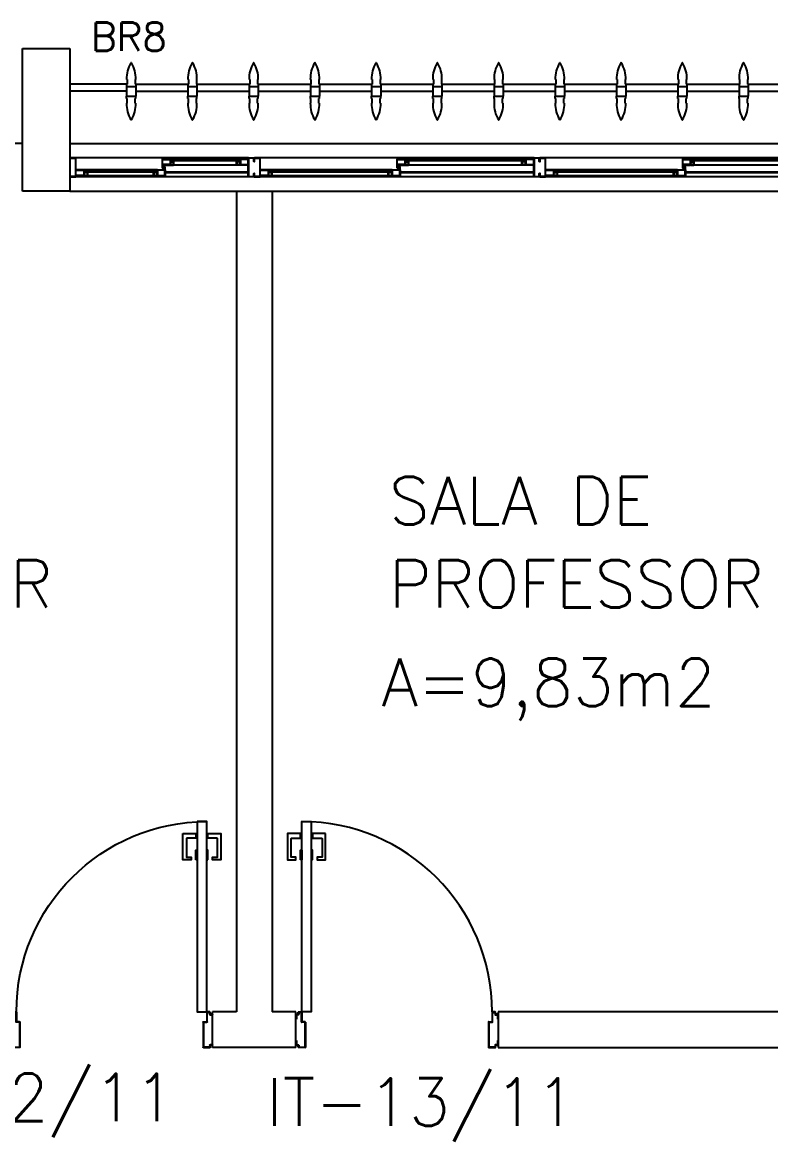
# Model space of a CAD drawing. Header units: millimetres. Extents: x 2686 to 2939, y 1294 to 1441.
# Drawn here: x 2700.921 to 2704.067, y 1433.98 to 1438.684 of the extents above; entities that cross this region are included whole.
import ezdxf

# ---------------------------------------------------------------- set-up
doc = ezdxf.new("R2010")
doc.units = ezdxf.units.MM
doc.linetypes.add('DASHED2', pattern=[0.375, 0.25, -0.125])
for name, color, linetype in [('AR-ALV', 2, 'Continuous'), ('AR-BRISES', 1, 'Continuous'), ('AR-ESQ', 1, 'Continuous'), ('AR-ESTC', 3, 'Continuous'), ('AR-PEITORIL', 1, 'Continuous'), ('AR-PORTA', 1, 'Continuous'), ('BR-PAINEL', 1, 'Continuous'), ('BR-SUPORTE', 1, 'Continuous'), ('BR-TEXTO', 2, 'Continuous'), ('DT-ESQ-BAGUETE-C', 1, 'Continuous'), ('DT-ESQ-BAGUETE-V', 1, 'Continuous'), ('DT-ESQ-CHAPA DOBRADA-V', 1, 'Continuous'), ('DT-ESQ-PERFIL CADEIRA-C', 2, 'Continuous'), ('DT-ESQ-PERFIL CADEIRA-V', 2, 'Continuous'), ('DT-ESQ-PERFIL U SIMPLES-C', 2, 'Continuous'), ('DT-ESQ-PERFIL U-C', 2, 'Continuous'), ('DT-ESQ-PERFIL U-V', 1, 'Continuous'), ('DT-ESQ-VIDRO-C', 2, 'Continuous'), ('DT-TXTMOD', 1, 'Continuous'), ('ENDEREÇO', 2, 'Continuous'), ('maçaneta', 1, 'Continuous'), ('mov', 1, 'Continuous'), ('PM-PERFIL U-C', 2, 'Continuous'), ('pm1', 2, 'Continuous'), ('TEXTO', 2, 'Continuous'), ('Área', 2, 'Continuous')]:
    doc.layers.add(name, color=color, linetype=linetype)
doc.styles.add('S10', font='simplex.shx', dxfattribs={"height": 0.1})
doc.styles.add('S12', font='simplex.shx', dxfattribs={"width": 1.1, "height": 0.12})
doc.styles.add('UNB-100', font='simplex.shx', dxfattribs={"height": 0.2})
doc.styles.add('UNB1-100', font='simplex.shx', dxfattribs={"height": 0.2})

# ---------------------------------------------------------------- blocks, each defined once
blk = doc.blocks.new('EF23-P')
at = {"layer": 'DT-ESQ-BAGUETE-C', "ltscale": 0.1}
for points in [[(2.61, -0.08), (2.5965, -0.08), (2.5965, -0.0785), (2.6095, -0.0785, 0.414214), (2.61, -0.078), (2.61, -0.067, 0.414214), (2.6095, -0.0665), (2.5965, -0.0665), (2.5965, -0.065), (2.61, -0.065, -0.414214), (2.6115, -0.0665), (2.6115, -0.0785, -0.414214)], [(3.1015, -0.08), (3.115, -0.08), (3.115, -0.0785), (3.102, -0.0785, -0.414214), (3.1015, -0.078), (3.1015, -0.067, -0.414214), (3.102, -0.0665), (3.115, -0.0665), (3.115, -0.065), (3.1015, -0.065, 0.414214), (3.1, -0.0665), (3.1, -0.0785, 0.414214)], [(3.81, -0.08), (3.7965, -0.08), (3.7965, -0.0785), (3.8095, -0.0785, 0.414214), (3.81, -0.078), (3.81, -0.067, 0.414214), (3.8095, -0.0665), (3.7965, -0.0665), (3.7965, -0.065), (3.81, -0.065, -0.414214), (3.8115, -0.0665), (3.8115, -0.0785, -0.414214)], [(4.3015, -0.08), (4.315, -0.08), (4.315, -0.0785), (4.302, -0.0785, -0.414214), (4.3015, -0.078), (4.3015, -0.067, -0.414214), (4.302, -0.0665), (4.315, -0.0665), (4.315, -0.065), (4.3015, -0.065, 0.414214), (4.3, -0.0665), (4.3, -0.0785, 0.414214)], [(4.7975, -0.08), (4.784, -0.08), (4.784, -0.0785), (4.797, -0.0785, 0.414214), (4.7975, -0.078), (4.7975, -0.067, 0.414214), (4.797, -0.0665), (4.784, -0.0665), (4.784, -0.065), (4.7975, -0.065, -0.414214), (4.799, -0.0665), (4.799, -0.0785, -0.414214)], [(5.0765, -0.08), (5.09, -0.08), (5.09, -0.0785), (5.077, -0.0785, -0.414214), (5.0765, -0.078), (5.0765, -0.067, -0.414214), (5.077, -0.0665), (5.09, -0.0665), (5.09, -0.065), (5.0765, -0.065, 0.414214), (5.075, -0.0665), (5.075, -0.0785, 0.414214)], [(2.5265, -0.125), (2.54, -0.125), (2.54, -0.1235), (2.527, -0.1235, -0.414214), (2.5265, -0.123), (2.5265, -0.112, -0.414214), (2.527, -0.1115), (2.54, -0.1115), (2.54, -0.11), (2.5265, -0.11, 0.414214), (2.525, -0.1115), (2.525, -0.1235, 0.414214)], [(3.2485, -0.125), (3.235, -0.125), (3.235, -0.1235), (3.248, -0.1235, 0.414214), (3.2485, -0.123), (3.2485, -0.112, 0.414214), (3.248, -0.1115), (3.235, -0.1115), (3.235, -0.11), (3.2485, -0.11, -0.414214), (3.25, -0.1115), (3.25, -0.1235, -0.414214)], [(3.7265, -0.125), (3.74, -0.125), (3.74, -0.1235), (3.727, -0.1235, -0.414214), (3.7265, -0.123), (3.7265, -0.112, -0.414214), (3.727, -0.1115), (3.74, -0.1115), (3.74, -0.11), (3.7265, -0.11, 0.414214), (3.725, -0.1115), (3.725, -0.1235, 0.414214)], [(4.4485, -0.125), (4.435, -0.125), (4.435, -0.1235), (4.448, -0.1235, 0.414214), (4.4485, -0.123), (4.4485, -0.112, 0.414214), (4.448, -0.1115), (4.435, -0.1115), (4.435, -0.11), (4.4485, -0.11, -0.414214), (4.45, -0.1115), (4.45, -0.1235, -0.414214)], [(4.714, -0.125), (4.7275, -0.125), (4.7275, -0.1235), (4.7145, -0.1235, -0.414214), (4.714, -0.123), (4.714, -0.112, -0.414214), (4.7145, -0.1115), (4.7275, -0.1115), (4.7275, -0.11), (4.714, -0.11, 0.414214), (4.7125, -0.1115), (4.7125, -0.1235, 0.414214)]]:
    blk.add_lwpolyline(points, format="xyb", close=True, dxfattribs=at)
at = {"layer": 'DT-ESQ-BAGUETE-V', "ltscale": 0.1}
for p, q in [((2.61, -0.065), (3.1015, -0.065)), ((3.81, -0.065), (4.3015, -0.065)), ((4.7975, -0.065), (5.0765, -0.065)), ((2.0485, -0.11), (2.5265, -0.11)), ((3.2485, -0.11), (3.7265, -0.11)), ((4.4485, -0.11), (4.714, -0.11))]:
    blk.add_line(p, q, dxfattribs=at)
at = {"layer": 'DT-ESQ-CHAPA DOBRADA-V', "ltscale": 0.1}
for p, q in [((2, -0.077), (2.5615, -0.077)), ((2, -0.08), (2.5615, -0.08)), ((3.2, -0.077), (3.7615, -0.077)), ((3.2, -0.08), (3.7615, -0.08)), ((4.4, -0.077), (4.749, -0.077)), ((4.4, -0.08), (4.749, -0.08))]:
    blk.add_line(p, q, dxfattribs=at)
at = {"layer": 'DT-ESQ-PERFIL CADEIRA-C', "ltscale": 0.1}
for p, q in [((2.5635, -0.0885), (2.61, -0.0885)), ((3.15, -0.0885), (3.1015, -0.0885)), ((3.7635, -0.0885), (3.81, -0.0885)), ((4.35, -0.0885), (4.3015, -0.0885)), ((4.751, -0.0885), (4.7975, -0.0885)), ((5.125, -0.0885), (5.0765, -0.0885)), ((2.573, -0.1335), (2.5265, -0.1335)), ((3.2, -0.1335), (3.2485, -0.1335)), ((3.773, -0.1335), (3.7265, -0.1335)), ((4.4, -0.1335), (4.4485, -0.1335)), ((4.7605, -0.1335), (4.714, -0.1335))]:
    blk.add_line(p, q, dxfattribs=at)
for points in [[(2.61, -0.087, -1), (2.61, -0.09), (2.5635, -0.09, -0.414214), (2.5615, -0.088), (2.5615, -0.067, -0.414214), (2.5635, -0.065), (2.595, -0.065, -0.414214), (2.5965, -0.0665), (2.5965, -0.087)], [(2.5965, -0.0885, -0.198913), (2.5954, -0.0881, -0.198913), (2.595, -0.087), (2.595, -0.067, 0.414214), (2.5945, -0.0665), (2.5635, -0.0665, 0.414214), (2.563, -0.067), (2.563, -0.088, 0.414214), (2.5635, -0.0885)], [(3.1015, -0.09), (3.15, -0.09), (3.15, -0.0885), (3.115, -0.0885, 0.198912), (3.1161, -0.0881, 0.198913), (3.1165, -0.087), (3.1165, -0.067, -0.414214), (3.117, -0.0665), (3.15, -0.0665), (3.15, -0.065), (3.1165, -0.065, 0.414214), (3.115, -0.0665), (3.115, -0.0785), (3.115, -0.08), (3.115, -0.087), (3.1015, -0.087, 1)], [(3.81, -0.087, -1), (3.81, -0.09), (3.7635, -0.09, -0.414214), (3.7615, -0.088), (3.7615, -0.067, -0.414214), (3.7635, -0.065), (3.795, -0.065, -0.414214), (3.7965, -0.0665), (3.7965, -0.087)], [(3.7965, -0.0885, -0.198913), (3.7954, -0.0881, -0.198913), (3.795, -0.087), (3.795, -0.067, 0.414214), (3.7945, -0.0665), (3.7635, -0.0665, 0.414214), (3.763, -0.067), (3.763, -0.088, 0.414214), (3.7635, -0.0885)], [(4.3015, -0.09), (4.35, -0.09), (4.35, -0.0885), (4.315, -0.0885, 0.198912), (4.3161, -0.0881, 0.198913), (4.3165, -0.087), (4.3165, -0.067, -0.414214), (4.317, -0.0665), (4.35, -0.0665), (4.35, -0.065), (4.3165, -0.065, 0.414214), (4.315, -0.0665), (4.315, -0.0785), (4.315, -0.08), (4.315, -0.087), (4.3015, -0.087, 1)], [(4.7975, -0.087, -1), (4.7975, -0.09), (4.751, -0.09, -0.414214), (4.749, -0.088), (4.749, -0.067, -0.414214), (4.751, -0.065), (4.7825, -0.065, -0.414214), (4.784, -0.0665), (4.784, -0.087)], [(4.784, -0.0885, -0.198913), (4.7829, -0.0881, -0.198913), (4.7825, -0.087), (4.7825, -0.067, 0.414214), (4.782, -0.0665), (4.751, -0.0665, 0.414214), (4.7505, -0.067), (4.7505, -0.088, 0.414214), (4.751, -0.0885)], [(5.0765, -0.09), (5.125, -0.09), (5.125, -0.0885), (5.09, -0.0885, 0.198912), (5.0911, -0.0881, 0.198913), (5.0915, -0.087), (5.0915, -0.067, -0.414214), (5.092, -0.0665), (5.125, -0.0665), (5.125, -0.065), (5.0915, -0.065, 0.414214), (5.09, -0.0665), (5.09, -0.0785), (5.09, -0.08), (5.09, -0.087), (5.0765, -0.087, 1)], [(2.5265, -0.132, 1), (2.5265, -0.135), (2.573, -0.135, 0.414214), (2.575, -0.133), (2.575, -0.112, 0.414214), (2.573, -0.11), (2.5415, -0.11, 0.414214), (2.54, -0.1115), (2.54, -0.132)], [(2.54, -0.1335, 0.198913), (2.5411, -0.1331, 0.198913), (2.5415, -0.132), (2.5415, -0.112, -0.414214), (2.542, -0.1115), (2.573, -0.1115, -0.414214), (2.5735, -0.112), (2.5735, -0.133, -0.414214), (2.573, -0.1335)], [(3.2485, -0.135), (3.2, -0.135), (3.2, -0.1335), (3.235, -0.1335, -0.198912), (3.2339, -0.1331, -0.198913), (3.2335, -0.132), (3.2335, -0.112, 0.414214), (3.233, -0.1115), (3.2, -0.1115), (3.2, -0.11), (3.2335, -0.11, -0.414214), (3.235, -0.1115), (3.235, -0.1235), (3.235, -0.125), (3.235, -0.132), (3.2485, -0.132, -1)], [(3.7265, -0.132, 1), (3.7265, -0.135), (3.773, -0.135, 0.414214), (3.775, -0.133), (3.775, -0.112, 0.414214), (3.773, -0.11), (3.7415, -0.11, 0.414214), (3.74, -0.1115), (3.74, -0.132)], [(3.74, -0.1335, 0.198913), (3.7411, -0.1331, 0.198913), (3.7415, -0.132), (3.7415, -0.112, -0.414214), (3.742, -0.1115), (3.773, -0.1115, -0.414214), (3.7735, -0.112), (3.7735, -0.133, -0.414214), (3.773, -0.1335)], [(4.4485, -0.135), (4.4, -0.135), (4.4, -0.1335), (4.435, -0.1335, -0.198912), (4.4339, -0.1331, -0.198913), (4.4335, -0.132), (4.4335, -0.112, 0.414214), (4.433, -0.1115), (4.4, -0.1115), (4.4, -0.11), (4.4335, -0.11, -0.414214), (4.435, -0.1115), (4.435, -0.1235), (4.435, -0.125), (4.435, -0.132), (4.4485, -0.132, -1)], [(4.714, -0.132, 1), (4.714, -0.135), (4.7605, -0.135, 0.414214), (4.7625, -0.133), (4.7625, -0.112, 0.414214), (4.7605, -0.11), (4.729, -0.11, 0.414214), (4.7275, -0.1115), (4.7275, -0.132)], [(4.7275, -0.1335, 0.198913), (4.7286, -0.1331, 0.198913), (4.729, -0.132), (4.729, -0.112, -0.414214), (4.7295, -0.1115), (4.7605, -0.1115, -0.414214), (4.761, -0.112), (4.761, -0.133, -0.414214), (4.7605, -0.1335)]]:
    blk.add_lwpolyline(points, format="xyb", close=True, dxfattribs=at)
at = {"layer": 'DT-ESQ-PERFIL CADEIRA-V', "ltscale": 0.1}
for p, q in [((2.595, -0.09), (3.1015, -0.09)), ((3.795, -0.09), (4.3015, -0.09)), ((4.7825, -0.09), (5.0765, -0.09)), ((2.0485, -0.135), (2.5265, -0.135)), ((3.2485, -0.135), (3.7265, -0.135)), ((4.4485, -0.135), (4.714, -0.135))]:
    blk.add_line(p, q, dxfattribs=at)
at = {"layer": 'DT-ESQ-PERFIL U SIMPLES-C', "ltscale": 0.1}
for points in [[(2.5635, -0.102), (2.5715, -0.102), (2.5715, -0.1005), (2.5635, -0.1005, -0.414214), (2.563, -0.1), (2.563, -0.092, -0.414214), (2.5635, -0.0915), (2.5715, -0.0915), (2.5715, -0.09), (2.5635, -0.09, 0.414214), (2.5615, -0.092), (2.5615, -0.1, 0.414214)], [(3.7635, -0.102), (3.7715, -0.102), (3.7715, -0.1005), (3.7635, -0.1005, -0.414214), (3.763, -0.1), (3.763, -0.092, -0.414214), (3.7635, -0.0915), (3.7715, -0.0915), (3.7715, -0.09), (3.7635, -0.09, 0.414214), (3.7615, -0.092), (3.7615, -0.1, 0.414214)], [(4.751, -0.102), (4.759, -0.102), (4.759, -0.1005), (4.751, -0.1005, -0.414214), (4.7505, -0.1), (4.7505, -0.092, -0.414214), (4.751, -0.0915), (4.759, -0.0915), (4.759, -0.09), (4.751, -0.09, 0.414214), (4.749, -0.092), (4.749, -0.1, 0.414214)], [(2.573, -0.098), (2.565, -0.098), (2.565, -0.0995), (2.573, -0.0995, -0.414214), (2.5735, -0.1), (2.5735, -0.108, -0.414214), (2.573, -0.1085), (2.565, -0.1085), (2.565, -0.11), (2.573, -0.11, 0.414214), (2.575, -0.108), (2.575, -0.1, 0.414214)], [(3.773, -0.098), (3.765, -0.098), (3.765, -0.0995), (3.773, -0.0995, -0.414214), (3.7735, -0.1), (3.7735, -0.108, -0.414214), (3.773, -0.1085), (3.765, -0.1085), (3.765, -0.11), (3.773, -0.11, 0.414214), (3.775, -0.108), (3.775, -0.1, 0.414214)], [(4.7605, -0.098), (4.7525, -0.098), (4.7525, -0.0995), (4.7605, -0.0995, -0.414214), (4.761, -0.1), (4.761, -0.108, -0.414214), (4.7605, -0.1085), (4.7525, -0.1085), (4.7525, -0.11), (4.7605, -0.11, 0.414214), (4.7625, -0.108), (4.7625, -0.1, 0.414214)]]:
    blk.add_lwpolyline(points, format="xyb", close=True, dxfattribs=at)
at = {"layer": 'DT-ESQ-PERFIL U-C', "ltscale": 0.1}
for points in [[(3.175, -0.0615, 0.414214), (3.1735, -0.06), (3.1515, -0.06, 0.414214), (3.15, -0.0615), (3.15, -0.1385, 0.414214), (3.1515, -0.14), (3.1735, -0.14, 0.414214), (3.175, -0.1385), (3.175, -0.125), (3.1735, -0.125), (3.1735, -0.138, -0.414214), (3.173, -0.1385), (3.152, -0.1385, -0.414214), (3.1515, -0.138), (3.1515, -0.062, -0.414214), (3.152, -0.0615), (3.173, -0.0615, -0.414214), (3.1735, -0.062), (3.1735, -0.075), (3.175, -0.075)], [(3.175, -0.0615, -0.414214), (3.1765, -0.06), (3.1985, -0.06, -0.414214), (3.2, -0.0615), (3.2, -0.1385, -0.414214), (3.1985, -0.14), (3.1765, -0.14, -0.414214), (3.175, -0.1385), (3.175, -0.125), (3.1765, -0.125), (3.1765, -0.138, 0.414214), (3.177, -0.1385), (3.198, -0.1385, 0.414214), (3.1985, -0.138), (3.1985, -0.062, 0.414214), (3.198, -0.0615), (3.177, -0.0615, 0.414214), (3.1765, -0.062), (3.1765, -0.075), (3.175, -0.075)], [(4.375, -0.0615, 0.414214), (4.3735, -0.06), (4.3515, -0.06, 0.414214), (4.35, -0.0615), (4.35, -0.1385, 0.414214), (4.3515, -0.14), (4.3735, -0.14, 0.414214), (4.375, -0.1385), (4.375, -0.125), (4.3735, -0.125), (4.3735, -0.138, -0.414214), (4.373, -0.1385), (4.352, -0.1385, -0.414214), (4.3515, -0.138), (4.3515, -0.062, -0.414214), (4.352, -0.0615), (4.373, -0.0615, -0.414214), (4.3735, -0.062), (4.3735, -0.075), (4.375, -0.075)], [(4.375, -0.0615, -0.414214), (4.3765, -0.06), (4.3985, -0.06, -0.414214), (4.4, -0.0615), (4.4, -0.1385, -0.414214), (4.3985, -0.14), (4.3765, -0.14, -0.414214), (4.375, -0.1385), (4.375, -0.125), (4.3765, -0.125), (4.3765, -0.138, 0.414214), (4.377, -0.1385), (4.398, -0.1385, 0.414214), (4.3985, -0.138), (4.3985, -0.062, 0.414214), (4.398, -0.0615), (4.377, -0.0615, 0.414214), (4.3765, -0.062), (4.3765, -0.075), (4.375, -0.075)], [(5.15, -0.0615, 0.414214), (5.1485, -0.06), (5.1265, -0.06, 0.414214), (5.125, -0.0615), (5.125, -0.1385, 0.414214), (5.1265, -0.14), (5.1485, -0.14, 0.414214), (5.15, -0.1385), (5.15, -0.125), (5.1485, -0.125), (5.1485, -0.138, -0.414214), (5.148, -0.1385), (5.127, -0.1385, -0.414214), (5.1265, -0.138), (5.1265, -0.062, -0.414214), (5.127, -0.0615), (5.148, -0.0615, -0.414214), (5.1485, -0.062), (5.1485, -0.075), (5.15, -0.075)]]:
    blk.add_lwpolyline(points, format="xyb", close=True, dxfattribs=at)
at = {"layer": 'DT-ESQ-PERFIL U-V', "ltscale": 0.1}
for p, q in [((1.9985, -0.06), (3.1515, -0.06)), ((3.1985, -0.06), (4.3515, -0.06)), ((4.3985, -0.06), (5.1265, -0.06)), ((1.9985, -0.14), (3.1515, -0.14)), ((3.1985, -0.14), (4.3515, -0.14)), ((4.3985, -0.14), (5.1265, -0.14))]:
    blk.add_line(p, q, dxfattribs=at)
at = {"layer": 'DT-ESQ-VIDRO-C', "ltscale": 0.1}
for points in [[(3.1125, -0.085), (3.1125, -0.082), (2.599, -0.082), (2.599, -0.085)], [(4.3125, -0.085), (4.3125, -0.082), (3.799, -0.082), (3.799, -0.085)], [(5.0875, -0.085), (5.0875, -0.082), (4.7865, -0.082), (4.7865, -0.085)], [(2.038, -0.13), (2.038, -0.127), (2.537, -0.127), (2.537, -0.13)], [(3.238, -0.13), (3.238, -0.127), (3.737, -0.127), (3.737, -0.13)], [(4.438, -0.13), (4.438, -0.127), (4.7245, -0.127), (4.7245, -0.13)]]:
    blk.add_lwpolyline(points, close=True, dxfattribs=at)
at = {"layer": 'DT-TXTMOD', "ltscale": 0.1, "style": 'S10', "flags": 3}
for tag, p in [('M01', (0.025, -0.28)), ('M02', (0.3253, -0.28)), ('M03', (0.627, -0.28)), ('M04', (0.9288, -0.28)), ('M05', (1.2306, -0.28)), ('M06', (1.5323, -0.28)), ('M07', (1.8341, -0.28)), ('M08', (2.1359, -0.28)), ('M09', (2.4376, -0.28)), ('M10', (2.7394, -0.28)), ('M11', (3.0412, -0.28)), ('M12', (3.3429, -0.28)), ('M13', (3.6447, -0.28)), ('M14', (3.9464, -0.28)), ('M15', (4.2482, -0.28)), ('M16', (4.55, -0.28)), ('M17', (4.8517, -0.28))]:
    blk.add_attdef(tag, p, '', height=0.1, dxfattribs=at)
blk = doc.blocks.new('BR-MODULO8')
at = {"layer": 'BR-PAINEL'}
for p, q in [((-4.9117, 0.27), (-4.9092, 0.27)), ((-4.9117, 0.25), (-4.9117, 0.24)), ((-4.9117, 0.25), (-4.9092, 0.25)), ((-4.9117, 0.24), (-4.8733, 0.24)), ((-4.9117, 0.24), (-4.9117, 0.2)), ((-4.9092, 0.27), (-4.9092, 0.25)), ((-4.8758, 0.27), (-4.8758, 0.25)), ((-4.8733, 0.27), (-4.8758, 0.27)), ((-4.8733, 0.25), (-4.8758, 0.25)), ((-4.8733, 0.25), (-4.8733, 0.24)), ((-4.8733, 0.24), (-4.8733, 0.2)), ((-4.6542, 0.27), (-4.6517, 0.27)), ((-4.6542, 0.25), (-4.6542, 0.24)), ((-4.6542, 0.25), (-4.6517, 0.25)), ((-4.6542, 0.24), (-4.6158, 0.24)), ((-4.6542, 0.24), (-4.6542, 0.2)), ((-4.6517, 0.27), (-4.6517, 0.25)), ((-4.6183, 0.27), (-4.6183, 0.25)), ((-4.6158, 0.27), (-4.6183, 0.27)), ((-4.6158, 0.25), (-4.6183, 0.25)), ((-4.6158, 0.25), (-4.6158, 0.24)), ((-4.6158, 0.24), (-4.6158, 0.2)), ((-4.3967, 0.27), (-4.3942, 0.27)), ((-4.3967, 0.25), (-4.3967, 0.24)), ((-4.3967, 0.25), (-4.3942, 0.25)), ((-4.3967, 0.24), (-4.3583, 0.24)), ((-4.3967, 0.24), (-4.3967, 0.2)), ((-4.3942, 0.27), (-4.3942, 0.25)), ((-4.3608, 0.27), (-4.3608, 0.25)), ((-4.3583, 0.27), (-4.3608, 0.27)), ((-4.3583, 0.25), (-4.3608, 0.25)), ((-4.3583, 0.25), (-4.3583, 0.24)), ((-4.3583, 0.24), (-4.3583, 0.2)), ((-4.1392, 0.27), (-4.1367, 0.27)), ((-4.1392, 0.25), (-4.1392, 0.24)), ((-4.1392, 0.25), (-4.1367, 0.25)), ((-4.1392, 0.24), (-4.1008, 0.24)), ((-4.1392, 0.24), (-4.1392, 0.2)), ((-4.1367, 0.27), (-4.1367, 0.25)), ((-4.1033, 0.27), (-4.1033, 0.25)), ((-4.1008, 0.27), (-4.1033, 0.27)), ((-4.1008, 0.25), (-4.1033, 0.25)), ((-4.1008, 0.25), (-4.1008, 0.24)), ((-4.1008, 0.24), (-4.1008, 0.2)), ((-3.8817, 0.27), (-3.8792, 0.27)), ((-3.8817, 0.25), (-3.8817, 0.24)), ((-3.8817, 0.25), (-3.8792, 0.25)), ((-3.8817, 0.24), (-3.8433, 0.24)), ((-3.8817, 0.24), (-3.8817, 0.2)), ((-3.8792, 0.27), (-3.8792, 0.25)), ((-3.8458, 0.27), (-3.8458, 0.25)), ((-3.8433, 0.27), (-3.8458, 0.27)), ((-3.8433, 0.25), (-3.8458, 0.25)), ((-3.8433, 0.25), (-3.8433, 0.24)), ((-3.8433, 0.24), (-3.8433, 0.2)), ((-3.6242, 0.27), (-3.6217, 0.27)), ((-3.6242, 0.25), (-3.6242, 0.24)), ((-3.6242, 0.25), (-3.6217, 0.25)), ((-3.6242, 0.24), (-3.5858, 0.24)), ((-3.6242, 0.24), (-3.6242, 0.2)), ((-3.6217, 0.27), (-3.6217, 0.25)), ((-3.5883, 0.27), (-3.5883, 0.25)), ((-3.5858, 0.27), (-3.5883, 0.27)), ((-3.5858, 0.25), (-3.5883, 0.25)), ((-3.5858, 0.25), (-3.5858, 0.24)), ((-3.5858, 0.24), (-3.5858, 0.2)), ((-3.3667, 0.27), (-3.3642, 0.27)), ((-3.3667, 0.25), (-3.3667, 0.24)), ((-3.3667, 0.25), (-3.3642, 0.25)), ((-3.3667, 0.24), (-3.3283, 0.24)), ((-3.3667, 0.24), (-3.3667, 0.2)), ((-3.3642, 0.27), (-3.3642, 0.25)), ((-3.3308, 0.27), (-3.3308, 0.25)), ((-3.3283, 0.27), (-3.3308, 0.27)), ((-3.3283, 0.25), (-3.3308, 0.25)), ((-3.3283, 0.25), (-3.3283, 0.24)), ((-3.3283, 0.24), (-3.3283, 0.2)), ((-3.1092, 0.27), (-3.1067, 0.27)), ((-3.1092, 0.25), (-3.1092, 0.24)), ((-3.1092, 0.25), (-3.1067, 0.25)), ((-3.1092, 0.24), (-3.0708, 0.24)), ((-3.1092, 0.24), (-3.1092, 0.2)), ((-3.1067, 0.27), (-3.1067, 0.25)), ((-3.0733, 0.27), (-3.0733, 0.25)), ((-3.0708, 0.27), (-3.0733, 0.27)), ((-3.0708, 0.25), (-3.0733, 0.25)), ((-3.0708, 0.25), (-3.0708, 0.24)), ((-3.0708, 0.24), (-3.0708, 0.2)), ((-2.8517, 0.27), (-2.8492, 0.27)), ((-2.8517, 0.25), (-2.8517, 0.24)), ((-2.8517, 0.25), (-2.8492, 0.25)), ((-2.8517, 0.24), (-2.8133, 0.24)), ((-2.8517, 0.24), (-2.8517, 0.2)), ((-2.8492, 0.27), (-2.8492, 0.25)), ((-2.8158, 0.27), (-2.8158, 0.25)), ((-2.8133, 0.27), (-2.8158, 0.27)), ((-2.8133, 0.25), (-2.8158, 0.25)), ((-2.8133, 0.25), (-2.8133, 0.24)), ((-2.8133, 0.24), (-2.8133, 0.2)), ((-2.5942, 0.27), (-2.5917, 0.27)), ((-2.5942, 0.25), (-2.5942, 0.24)), ((-2.5942, 0.25), (-2.5917, 0.25)), ((-2.5942, 0.24), (-2.5558, 0.24)), ((-2.5942, 0.24), (-2.5942, 0.2)), ((-2.5917, 0.27), (-2.5917, 0.25)), ((-2.5583, 0.27), (-2.5583, 0.25)), ((-2.5558, 0.27), (-2.5583, 0.27)), ((-2.5558, 0.25), (-2.5583, 0.25)), ((-2.5558, 0.25), (-2.5558, 0.24)), ((-2.5558, 0.24), (-2.5558, 0.2)), ((-2.3367, 0.27), (-2.3342, 0.27)), ((-2.3367, 0.25), (-2.3367, 0.24)), ((-2.3367, 0.25), (-2.3342, 0.25)), ((-2.3367, 0.24), (-2.2983, 0.24)), ((-2.3367, 0.24), (-2.3367, 0.2)), ((-2.3342, 0.27), (-2.3342, 0.25)), ((-2.3008, 0.27), (-2.3008, 0.25)), ((-2.2983, 0.27), (-2.3008, 0.27)), ((-2.2983, 0.25), (-2.3008, 0.25)), ((-2.2983, 0.25), (-2.2983, 0.24)), ((-2.2983, 0.24), (-2.2983, 0.2)), ((-4.9117, 0.2), (-4.8733, 0.2)), ((-4.9117, 0.19), (-4.9117, 0.2)), ((-4.9117, 0.19), (-4.9092, 0.19)), ((-4.9092, 0.17), (-4.9092, 0.19)), ((-4.8733, 0.19), (-4.8758, 0.19)), ((-4.8758, 0.17), (-4.8758, 0.19)), ((-4.8733, 0.19), (-4.8733, 0.2)), ((-4.6542, 0.2), (-4.6158, 0.2)), ((-4.6542, 0.19), (-4.6542, 0.2)), ((-4.6542, 0.19), (-4.6517, 0.19)), ((-4.6517, 0.17), (-4.6517, 0.19)), ((-4.6158, 0.19), (-4.6183, 0.19)), ((-4.6183, 0.17), (-4.6183, 0.19)), ((-4.6158, 0.19), (-4.6158, 0.2)), ((-4.3967, 0.2), (-4.3583, 0.2)), ((-4.3967, 0.19), (-4.3967, 0.2)), ((-4.3967, 0.19), (-4.3942, 0.19)), ((-4.3942, 0.17), (-4.3942, 0.19)), ((-4.3583, 0.19), (-4.3608, 0.19)), ((-4.3608, 0.17), (-4.3608, 0.19)), ((-4.3583, 0.19), (-4.3583, 0.2)), ((-4.1392, 0.2), (-4.1008, 0.2)), ((-4.1392, 0.19), (-4.1392, 0.2)), ((-4.1392, 0.19), (-4.1367, 0.19)), ((-4.1367, 0.17), (-4.1367, 0.19)), ((-4.1008, 0.19), (-4.1033, 0.19)), ((-4.1033, 0.17), (-4.1033, 0.19)), ((-4.1008, 0.19), (-4.1008, 0.2)), ((-3.8817, 0.2), (-3.8433, 0.2)), ((-3.8817, 0.19), (-3.8817, 0.2)), ((-3.8817, 0.19), (-3.8792, 0.19)), ((-3.8792, 0.17), (-3.8792, 0.19)), ((-3.8433, 0.19), (-3.8458, 0.19)), ((-3.8458, 0.17), (-3.8458, 0.19)), ((-3.8433, 0.19), (-3.8433, 0.2)), ((-3.6242, 0.2), (-3.5858, 0.2)), ((-3.6242, 0.19), (-3.6242, 0.2)), ((-3.6242, 0.19), (-3.6217, 0.19)), ((-3.6217, 0.17), (-3.6217, 0.19)), ((-3.5858, 0.19), (-3.5883, 0.19)), ((-3.5883, 0.17), (-3.5883, 0.19)), ((-3.5858, 0.19), (-3.5858, 0.2)), ((-3.3667, 0.2), (-3.3283, 0.2)), ((-3.3667, 0.19), (-3.3667, 0.2)), ((-3.3667, 0.19), (-3.3642, 0.19)), ((-3.3642, 0.17), (-3.3642, 0.19)), ((-3.3283, 0.19), (-3.3308, 0.19)), ((-3.3308, 0.17), (-3.3308, 0.19)), ((-3.3283, 0.19), (-3.3283, 0.2)), ((-3.1092, 0.2), (-3.0708, 0.2)), ((-3.1092, 0.19), (-3.1092, 0.2)), ((-3.1092, 0.19), (-3.1067, 0.19)), ((-3.1067, 0.17), (-3.1067, 0.19)), ((-3.0708, 0.19), (-3.0733, 0.19)), ((-3.0733, 0.17), (-3.0733, 0.19)), ((-3.0708, 0.19), (-3.0708, 0.2)), ((-2.8517, 0.2), (-2.8133, 0.2)), ((-2.8517, 0.19), (-2.8517, 0.2)), ((-2.8517, 0.19), (-2.8492, 0.19)), ((-2.8492, 0.17), (-2.8492, 0.19)), ((-2.8133, 0.19), (-2.8158, 0.19)), ((-2.8158, 0.17), (-2.8158, 0.19)), ((-2.8133, 0.19), (-2.8133, 0.2)), ((-2.5942, 0.2), (-2.5558, 0.2)), ((-2.5942, 0.19), (-2.5942, 0.2)), ((-2.5942, 0.19), (-2.5917, 0.19)), ((-2.5917, 0.17), (-2.5917, 0.19)), ((-2.5558, 0.19), (-2.5583, 0.19)), ((-2.5583, 0.17), (-2.5583, 0.19)), ((-2.5558, 0.19), (-2.5558, 0.2)), ((-2.3367, 0.2), (-2.2983, 0.2)), ((-2.3367, 0.19), (-2.3367, 0.2)), ((-2.3367, 0.19), (-2.3342, 0.19)), ((-2.3342, 0.17), (-2.3342, 0.19)), ((-2.2983, 0.19), (-2.3008, 0.19)), ((-2.3008, 0.17), (-2.3008, 0.19)), ((-2.2983, 0.19), (-2.2983, 0.2)), ((-4.9117, 0.17), (-4.9092, 0.17)), ((-4.8733, 0.17), (-4.8758, 0.17)), ((-4.6542, 0.17), (-4.6517, 0.17)), ((-4.6158, 0.17), (-4.6183, 0.17)), ((-4.3967, 0.17), (-4.3942, 0.17)), ((-4.3583, 0.17), (-4.3608, 0.17)), ((-4.1392, 0.17), (-4.1367, 0.17)), ((-4.1008, 0.17), (-4.1033, 0.17)), ((-3.8817, 0.17), (-3.8792, 0.17)), ((-3.8433, 0.17), (-3.8458, 0.17)), ((-3.6242, 0.17), (-3.6217, 0.17)), ((-3.5858, 0.17), (-3.5883, 0.17)), ((-3.3667, 0.17), (-3.3642, 0.17)), ((-3.3283, 0.17), (-3.3308, 0.17)), ((-3.1092, 0.17), (-3.1067, 0.17)), ((-3.0708, 0.17), (-3.0733, 0.17)), ((-2.8517, 0.17), (-2.8492, 0.17)), ((-2.8133, 0.17), (-2.8158, 0.17)), ((-2.5942, 0.17), (-2.5917, 0.17)), ((-2.5558, 0.17), (-2.5583, 0.17)), ((-2.3367, 0.17), (-2.3342, 0.17)), ((-2.2983, 0.17), (-2.3008, 0.17))]:
    blk.add_line(p, q, dxfattribs=at)
for centre, radius, start, end in [((-4.7867, 0.2739), 0.1251, 148.4721, 181.772), ((-4.8925, 0.3387), 0.001, 37.1012, 142.8988), ((-4.9983, 0.2739), 0.1251, 358.228, 31.5279), ((-4.5292, 0.2739), 0.1251, 148.4721, 181.772), ((-4.635, 0.3387), 0.001, 37.1012, 142.8988), ((-4.7408, 0.2739), 0.1251, 358.228, 31.5279), ((-4.2717, 0.2739), 0.1251, 148.4721, 181.772), ((-4.3775, 0.3387), 0.001, 37.1012, 142.8988), ((-4.4833, 0.2739), 0.1251, 358.228, 31.5279), ((-4.0142, 0.2739), 0.1251, 148.4721, 181.772), ((-4.12, 0.3387), 0.001, 37.1012, 142.8988), ((-4.2258, 0.2739), 0.1251, 358.228, 31.5279), ((-3.7567, 0.2739), 0.1251, 148.4721, 181.772), ((-3.8625, 0.3387), 0.001, 37.1012, 142.8988), ((-3.9683, 0.2739), 0.1251, 358.228, 31.5279), ((-3.4992, 0.2739), 0.1251, 148.4721, 181.772), ((-3.605, 0.3387), 0.001, 37.1012, 142.8988), ((-3.7108, 0.2739), 0.1251, 358.228, 31.5279), ((-3.2417, 0.2739), 0.1251, 148.4721, 181.772), ((-3.3475, 0.3387), 0.001, 37.1012, 142.8988), ((-3.4533, 0.2739), 0.1251, 358.228, 31.5279), ((-2.9842, 0.2739), 0.1251, 148.4721, 181.772), ((-3.09, 0.3387), 0.001, 37.1012, 142.8988), ((-3.1958, 0.2739), 0.1251, 358.228, 31.5279), ((-2.7267, 0.2739), 0.1251, 148.4721, 181.772), ((-2.8325, 0.3387), 0.001, 37.1012, 142.8988), ((-2.9383, 0.2739), 0.1251, 358.228, 31.5279), ((-2.4692, 0.2739), 0.1251, 148.4721, 181.772), ((-2.575, 0.3387), 0.001, 37.1012, 142.8988), ((-2.6808, 0.2739), 0.1251, 358.228, 31.5279), ((-2.2117, 0.2739), 0.1251, 148.4721, 181.772), ((-2.3175, 0.3387), 0.001, 37.1012, 142.8988), ((-2.4233, 0.2739), 0.1251, 358.228, 31.5279), ((-4.7867, 0.1661), 0.1251, 178.228, 211.5279), ((-4.9983, 0.1661), 0.1251, 328.4721, 1.772), ((-4.5292, 0.1661), 0.1251, 178.228, 211.5279), ((-4.7408, 0.1661), 0.1251, 328.4721, 1.772), ((-4.2717, 0.1661), 0.1251, 178.228, 211.5279), ((-4.4833, 0.1661), 0.1251, 328.4721, 1.772), ((-4.0142, 0.1661), 0.1251, 178.228, 211.5279), ((-4.2258, 0.1661), 0.1251, 328.4721, 1.772), ((-3.7567, 0.1661), 0.1251, 178.228, 211.5279), ((-3.9683, 0.1661), 0.1251, 328.4721, 1.772), ((-3.4992, 0.1661), 0.1251, 178.228, 211.5279), ((-3.7108, 0.1661), 0.1251, 328.4721, 1.772), ((-3.2417, 0.1661), 0.1251, 178.228, 211.5279), ((-3.4533, 0.1661), 0.1251, 328.4721, 1.772), ((-2.9842, 0.1661), 0.1251, 178.228, 211.5279), ((-3.1958, 0.1661), 0.1251, 328.4721, 1.772), ((-2.7267, 0.1661), 0.1251, 178.228, 211.5279), ((-2.9383, 0.1661), 0.1251, 328.4721, 1.772), ((-2.4692, 0.1661), 0.1251, 178.228, 211.5279), ((-2.6808, 0.1661), 0.1251, 328.4721, 1.772), ((-2.2117, 0.1661), 0.1251, 178.228, 211.5279), ((-2.4233, 0.1661), 0.1251, 328.4721, 1.772), ((-4.8925, 0.1013), 0.001, 217.1012, 322.8988), ((-4.635, 0.1013), 0.001, 217.1012, 322.8988), ((-4.3775, 0.1013), 0.001, 217.1012, 322.8988), ((-4.12, 0.1013), 0.001, 217.1012, 322.8988), ((-3.8625, 0.1013), 0.001, 217.1012, 322.8988), ((-3.605, 0.1013), 0.001, 217.1012, 322.8988), ((-3.3475, 0.1013), 0.001, 217.1012, 322.8988), ((-3.09, 0.1013), 0.001, 217.1012, 322.8988), ((-2.8325, 0.1013), 0.001, 217.1012, 322.8988), ((-2.575, 0.1013), 0.001, 217.1012, 322.8988), ((-2.3175, 0.1013), 0.001, 217.1012, 322.8988)]:
    blk.add_arc(centre, radius, start, end, dxfattribs=at)
at = {"layer": 'BR-SUPORTE'}
for p, q in [((-4.9117, 0.25), (-5.15, 0.25)), ((-4.8733, 0.25), (-4.6517, 0.25)), ((-4.6158, 0.25), (-4.3942, 0.25)), ((-4.3583, 0.25), (-4.1367, 0.25)), ((-4.1008, 0.25), (-3.8792, 0.25)), ((-3.8433, 0.25), (-3.6217, 0.25)), ((-3.5858, 0.25), (-3.3642, 0.25)), ((-3.3283, 0.25), (-3.1067, 0.25)), ((-3.0708, 0.25), (-2.8492, 0.25)), ((-2.8133, 0.25), (-2.5917, 0.25)), ((-2.5558, 0.25), (-2.3342, 0.25)), ((-2.2983, 0.25), (-2.0767, 0.25)), ((-4.9117, 0.22), (-5.15, 0.22)), ((-4.8733, 0.22), (-4.6542, 0.22)), ((-4.6158, 0.22), (-4.3967, 0.22)), ((-4.3583, 0.22), (-4.1392, 0.22)), ((-4.1008, 0.22), (-3.8817, 0.22)), ((-3.8433, 0.22), (-3.6242, 0.22)), ((-3.5858, 0.22), (-3.3667, 0.22)), ((-3.3283, 0.22), (-3.1092, 0.22)), ((-3.0708, 0.22), (-2.8517, 0.22)), ((-2.8133, 0.22), (-2.5942, 0.22)), ((-2.5558, 0.22), (-2.3367, 0.22)), ((-2.2983, 0.22), (-2.0792, 0.22))]:
    blk.add_line(p, q, dxfattribs=at)
blk = doc.blocks.new('PM3')
at = {"layer": 'maçaneta'}
for points in [[(0.02, 0.825), (-0.035, 0.825), (-0.035, 0.715), (0, 0.715), (0, 0.725), (-0.02, 0.725), (-0.02, 0.8035, -0.414214), (-0.0185, 0.805), (0.02, 0.805)], [(0.125, 0.825), (0.07, 0.825), (0.07, 0.805), (0.1085, 0.805, -0.414214), (0.11, 0.8035), (0.11, 0.725), (0.09, 0.725), (0.09, 0.715), (0.125, 0.715)]]:
    blk.add_lwpolyline(points, format="xyb", close=True, dxfattribs=at)
for points in [[(0.02, 0.715), (0.02, 0.755), (0.025, 0.755), (0.025, 0.715)], [(0.07, 0.715), (0.07, 0.755), (0.065, 0.755), (0.065, 0.715)]]:
    blk.add_lwpolyline(points, close=True, dxfattribs=at)
at = {"layer": 'mov'}
blk.add_arc((0.025, 0.075), 0.8, 0, 90, dxfattribs=at)
at = {"layer": 'PM-PERFIL U-C'}
for p, q in [((0, 0.045), (0, 0.0635)), ((0.0015, 0.065), (0.01, 0.065)), ((0.002, 0.063), (0.002, 0.045)), ((0.0105, 0.063), (0.002, 0.063)), ((0.01, 0.065), (0.01, 0.0735)), ((0.0115, 0.075), (0.0235, 0.075)), ((0.012, 0.073), (0.012, 0.0645)), ((0.023, 0.073), (0.012, 0.073)), ((0.023, 0.0335), (0.023, 0.073)), ((0.025, 0.0735), (0.025, 0.034)), ((0.825, 0.0735), (0.825, 0.034)), ((0.8385, 0.075), (0.8265, 0.075)), ((0.827, 0.073), (0.838, 0.073)), ((0.827, 0.0335), (0.827, 0.073)), ((0.838, 0.073), (0.838, 0.0645)), ((0.8395, 0.063), (0.848, 0.063)), ((0.84, 0.065), (0.84, 0.0735)), ((0.8485, 0.065), (0.84, 0.065)), ((0.848, 0.063), (0.848, 0.045)), ((0.85, 0.045), (0.85, 0.0635)), ((0.002, 0.045), (0, 0.045)), ((0.038, 0.032), (0.0245, 0.032)), ((0.0385, 0.034), (0.025, 0.034)), ((0.038, 0.032), (0.038, -0.073)), ((0.04, 0.0325), (0.04, -0.0735)), ((0.81, 0.0325), (0.81, -0.0735)), ((0.8115, 0.034), (0.825, 0.034)), ((0.812, 0.032), (0.8255, 0.032)), ((0.812, 0.032), (0.812, -0.073)), ((0.848, 0.045), (0.85, 0.045)), ((0, -0.045), (0.002, -0.045)), ((0, -0.0635), (0, -0.045)), ((0.002, -0.045), (0.002, -0.063)), ((0.85, -0.045), (0.848, -0.045)), ((0.848, -0.045), (0.848, -0.063)), ((0.85, -0.0635), (0.85, -0.045)), ((0.01, -0.065), (0.0015, -0.065)), ((0.002, -0.063), (0.0105, -0.063)), ((0.01, -0.0735), (0.01, -0.065)), ((0.0385, -0.075), (0.0115, -0.075)), ((0.012, -0.0645), (0.012, -0.073)), ((0.012, -0.073), (0.038, -0.073)), ((0.8115, -0.075), (0.8385, -0.075)), ((0.838, -0.073), (0.812, -0.073)), ((0.838, -0.0645), (0.838, -0.073)), ((0.848, -0.063), (0.8395, -0.063)), ((0.84, -0.0735), (0.84, -0.065)), ((0.84, -0.065), (0.8485, -0.065))]:
    blk.add_line(p, q, dxfattribs=at)
for centre, start, end in [((0.0015, 0.0635), 90, 180), ((0.0115, 0.0735), 90, 180), ((0.0105, 0.0645), 270, 0), ((0.0235, 0.0735), 360, 90), ((0.8265, 0.0735), 90, 180), ((0.8395, 0.0645), 180, 270), ((0.8385, 0.0735), 0, 90), ((0.8485, 0.0635), 0, 90), ((0.0245, 0.0335), 180, 270), ((0.0385, 0.0325), 0, 90), ((0.8115, 0.0325), 90, 180), ((0.8255, 0.0335), 270, 0), ((0.0015, -0.0635), 180, 270), ((0.0115, -0.0735), 180, 270), ((0.0105, -0.0645), 0, 90), ((0.0385, -0.0735), 269.9386, 0), ((0.8115, -0.0735), 180, 270.0614), ((0.8395, -0.0645), 90, 180), ((0.8385, -0.0735), 270, 0), ((0.8485, -0.0635), 270, 0)]:
    blk.add_arc(centre, 0.0015, start, end, dxfattribs=at)
at = {"layer": 'pm1'}
blk.add_lwpolyline([(0.065, 0.875), (0.065, 0.075), (0.025, 0.075), (0.025, 0.875)], close=True, dxfattribs=at)

msp = doc.modelspace()

# ---------------------------------------------------------------- linework, layer by layer
at = {"layer": 'AR-ALV'}
for p, q in [((2700.9207, 1438.1749), (2700.4707, 1438.1749)), ((2701.8178, 1437.9749), (2701.9678, 1437.9749)), ((2701.8207, 1437.9749), (2701.8207, 1434.5249)), ((2701.9707, 1437.9749), (2701.9707, 1434.5249)), ((2701.7207, 1434.3749), (2701.7207, 1434.5249)), ((2701.8207, 1434.5249), (2701.7207, 1434.5249)), ((2702.0707, 1434.5249), (2701.9707, 1434.5249)), ((2702.0707, 1434.3749), (2702.0707, 1434.5249)), ((2702.9207, 1434.5249), (2702.9207, 1434.3749)), ((2704.8207, 1434.5249), (2702.9207, 1434.5249)), ((2702.0707, 1434.3749), (2701.7207, 1434.3749)), ((2702.9207, 1434.3749), (2707.1957, 1434.3749))]:
    msp.add_line(p, q, dxfattribs=at)
at = {"layer": 'AR-ESTC'}
for p, q in [((2700.9207, 1438.5749), (2701.1207, 1438.5749)), ((2700.9207, 1437.9749), (2700.9207, 1438.5749)), ((2701.1207, 1438.5749), (2701.1207, 1437.9749)), ((2701.1207, 1437.9749), (2700.9207, 1437.9749))]:
    msp.add_line(p, q, dxfattribs=at)
at = {"layer": 'AR-PEITORIL'}
for p, q in [((2701.1207, 1438.1749), (2706.2707, 1438.1749)), ((2701.1207, 1437.9749), (2706.2707, 1437.9749))]:
    msp.add_line(p, q, dxfattribs=at)

# ---------------------------------------------------------------- block references
at = {"layer": 'AR-BRISES'}
ref = msp.add_blockref('BR-MODULO8', (2706.2707, 1438.1749), dxfattribs=at)
ref.add_attrib('BR', 'BR8', (2701.2092, 1438.5645), dxfattribs={"layer": 'BR-TEXTO', "height": 0.12, "style": 'S12'})
at = {"layer": 'AR-ESQ', "linetype": 'DASHED2', "rotation": 180}
msp.add_blockref('EF23-P', (2706.2707, 1437.9749), dxfattribs=at)
at = {"layer": 'AR-PORTA', "xscale": -1}
msp.add_blockref('PM3', (2701.7207, 1434.4499), dxfattribs=at)
at = {"layer": 'AR-PORTA'}
msp.add_blockref('PM3', (2702.0707, 1434.4499), dxfattribs=at)

# ---------------------------------------------------------------- texts
at = {"layer": 'ENDEREÇO', "style": 'UNB1-100'}
for s, p in [('IT-12/11', (2700.2602, 1434.0659)), ('IT-13/11', (2701.9468, 1434.0465))]:
    msp.add_text(s, height=0.2, dxfattribs=at).set_placement(p)
at = {"layer": 'TEXTO', "style": 'UNB-100'}
for s, p in [('SALA DE', (2702.4619, 1436.5741)), ('PROFESSOR', (2699.4713, 1436.2246)), ('PROFESSOR', (2702.4619, 1436.2246))]:
    msp.add_text(s, height=0.2, dxfattribs=at).set_placement(p)
at = {"layer": 'Área', "style": 'UNB-100'}
msp.add_text('A=9,83m2', height=0.2, dxfattribs=at).set_placement((2702.4301, 1435.8105))

doc.saveas('drawing.dxf')
